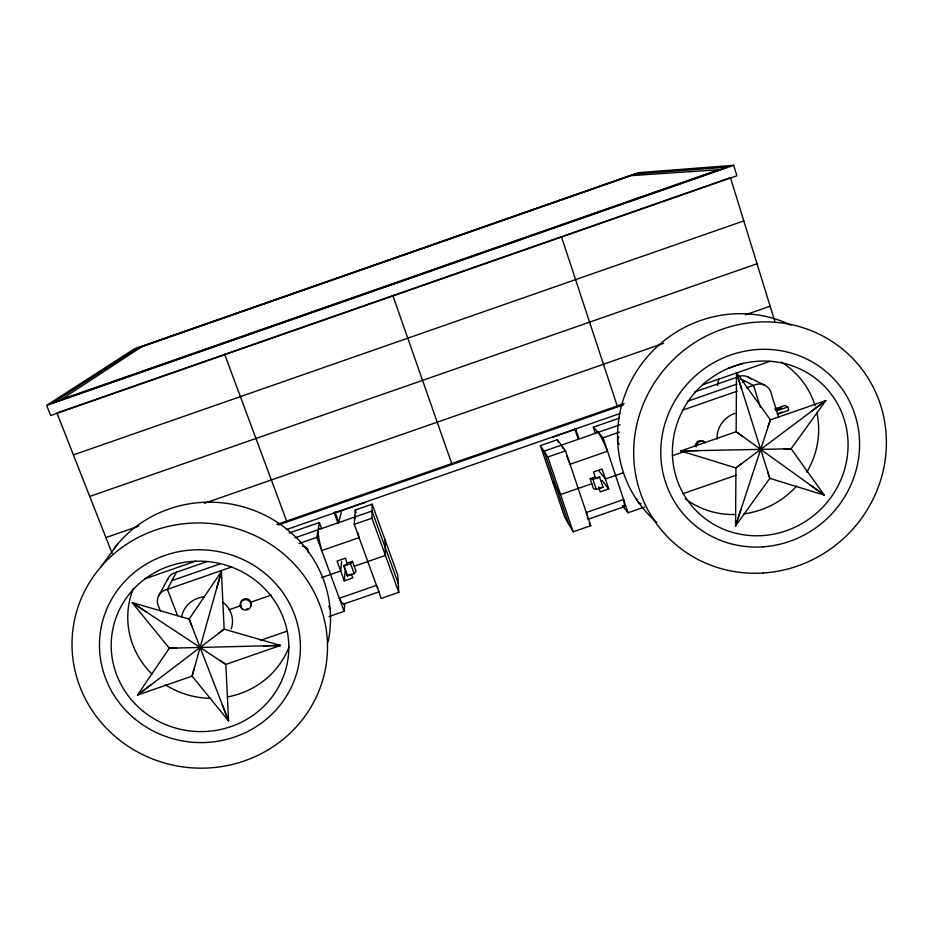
<?xml version="1.0" encoding="UTF-8"?>
<svg xmlns="http://www.w3.org/2000/svg" width="933" height="933" viewBox="0 0 933 933"><rect width="100%" height="100%" fill="white"/><g stroke="black" fill="none" stroke-linecap="round" stroke-linejoin="round"><path stroke-width="1.4" d="M398.776 592.35L371.94 518.188L372.139 504.147L355.205 510.048L354.248 524.346L381.224 598.438L398.776 592.35L397.831 575.253L372.139 504.147M347.356 563.089L352.441 561.316L356.044 571.194L354.167 573.632L347.449 575.964L343.845 565.596L347.251 564.418L345.537 558.144L337.058 561.095L344.312 580.827L352.779 577.889L351.426 574.192M329.022 616.573L344.125 611.325L344.732 603.488M344.312 580.827L345.128 571.113M347.449 575.964L343.845 565.596M341.595 561.491L340.697 570.973L321.419 577.667M344.125 611.325L316.835 537.361L319.401 522.503L289.148 533.023M216.689 588.373L221.378 571.591L189.131 619.069L228.562 720.882L225.844 664.413L220.025 660.494M194.029 669.229L192.081 676.133L228.562 720.882L222.381 704.8M250.697 603.115L251 602.135L271.41 595.044M740.895 509.465L735.566 525.897L769.807 478.337L736.51 372.594L770.378 419.838L735.566 525.897L735.927 467.923L741.49 463.666M240.527 606.648L240.842 605.669L228.795 609.855M768.116 426.509L770.378 419.838L825.798 400.584L791.102 448.761L680.798 450.966L736.149 431.734L824.34 495.12L791.102 448.761L784.128 448.855M206.636 561.736L176.372 572.256L167.369 589.341A12.817 12.316 11.3 0 0 158.913 607.208L160.464 611.162M158.47 596.175L167.858 578.81M100.636 567.171L117.978 543.624M343.81 566.051L350.528 563.719L352.441 561.316M151.193 684.624L137.501 695.085L169.328 648.213L176.36 647.969M218.462 633.449L224.153 629.18L280.506 645.449L225.844 664.413L132.171 602.613L189.131 619.069L191.778 625.751M811.78 410.998L825.798 400.584L735.927 467.923L680.798 450.966L698.176 450.581M46.65 405.4L134.352 348.895L638.359 172.663L733.665 165.304L736.895 175.789L50.65 415.558L46.65 405.4L733.665 165.304M58.301 412.491L561.433 236.702L617.226 405.983M562.809 236.224L730.446 177.655L774.752 321.127M73.415 454.907L743.799 220.911M89.743 496.438L757.036 263.759M105.919 537.583L138.725 526.154M204.362 503.295L663.585 343.321M745.549 314.771L770.145 306.199M277.019 524.381L624.084 403.604M278.232 525.011L623.302 404.922M727.787 368.57L742.913 363.299M144.72 578.88L195.627 561.165M286.443 529.559L620.27 413.412M702.572 384.769L769.783 361.386M334.76 513.01L364.861 502.537M552.476 437.262L575.824 429.133M540.394 445.612L557.374 439.711L565.538 450.861L590.764 525.699L573.165 531.798L564.745 517.279L540.394 445.612L547.799 457.03L573.165 531.798M595.441 433.635L593.306 427.209L619.349 418.147M694.723 391.918L737.222 377.142M171.964 580.618L219.78 563.987M294.921 537.84L372.045 511.016L398.286 583.615M620.083 424.737L544.009 451.199L568.862 524.381M687.458 401.295L736.942 384.081M742.446 382.168L745.187 381.212M231.816 566.926L167.369 589.341L177.597 615.687M299.003 543.554L316.835 537.361M354.248 524.346L371.94 518.188M547.799 457.03L565.538 450.861M593.306 427.209L603.091 437.799L619.512 432.084M682.42 410.205L737.117 391.184M746.692 387.848L753.526 385.469A12.899 12.409 -45.1 0 1 771.439 394.239L778.623 417.284M774.682 409.039L784.91 405.482L787.79 406.986L788.817 410.287L777.236 414.31M776.209 411.01L787.79 406.986M590.134 478.711L595.231 476.938L596.024 477.964L599.709 477.125L592.956 479.469L590.134 478.711L593.481 488.694L596.315 489.498L603.056 487.154L599.441 476.775M354.248 566.261L385.422 555.427L385.037 539.845M591.802 483.714L560.535 494.572L552.616 481.591M623.454 472.704L605.4 478.979L599.138 471.142M672.308 455.736L684.624 451.455M347.484 575.509L350.878 574.32M599.371 487.982L603.056 487.154M595.231 476.938L593.563 471.935L602.065 468.984L608.736 488.962L600.246 491.913L598.578 486.933M344.02 604.001L379.264 591.755M588.63 519.063L624.002 506.771M260.4 640.4L286.478 631.338M586.974 515.378A46.032 2.822 70.6 0 0 586.321 512.485L623.617 499.528A46.044 4.012 70.5 0 1 622.509 505.756L628.014 512.765L644.435 507.062M682.758 493.755L736.137 475.224M263.304 645.811L280.506 645.449L169.328 648.213L132.171 602.613L146.749 612.165M748.056 376.967L764.85 385.282M740.639 378.88L753.526 385.469L760.325 407.138M741.922 435.886L736.149 431.734L736.51 372.594L741.63 389.014M810.136 484.915L824.34 495.12L769.807 478.337L767.672 471.713M602.077 480.472L608.736 488.962M589.201 523.261L590.764 525.699M56.925 412.969L112.112 553.362M224.678 354.365L286.629 521.034M319.401 522.503L321.745 528.848M334.9 511.751L338.877 522.62M334.119 512.579L338.119 523.518M350.528 563.719L354.167 573.632M355.205 510.048L356.138 512.59M392.851 295.598L451.724 463.584M557.374 439.711L558.237 442.277M592.956 479.469L596.315 489.498M575.673 429.005L578.892 438.638M574.623 428.34L578.308 439.338M603.091 437.799L628.014 512.765M319.168 528.556A45.915 5.085 71.3 0 0 321.722 550.598L359.077 537.606A45.927 3.895 71.2 0 1 357.724 532.661M354.785 518.748A45.927 3.895 71.2 0 1 354.972 516.089M377.865 587.988A45.962 3.907 71.1 0 1 376.466 585.364L339.297 598.275A45.95 5.097 71.2 0 0 344.557 603.476M167.217 580.513A12.269 11.802 11.6 0 1 176.372 572.256M241.507 606.882A5.411 5.213 6.2 0 1 242.079 600.199A5.411 5.213 6.2 0 1 249.006 599.639A5.411 5.213 6.2 0 1 250.825 606.123M247.781 608.806A5.411 5.213 6.2 0 1 246.405 609.097M302.444 546.295A5.423 5.271 3.7 0 1 308.228 552.488M328.661 606.065A5.376 5.201 -0.2 0 1 329.594 608.596M289.218 646.452A83.305 80.086 8 0 1 227.5 696.928M210.357 698.327A83.305 80.086 8 0 1 165.386 684.764M151.986 674.092A83.305 80.086 8 0 1 133.407 588.373M223.197 602.403A25.669 24.456 1.7 0 1 231.162 629.052M181.515 617.18A25.669 24.456 1.7 0 1 204.374 596.852M114.304 548.161A119.844 115.214 8 0 1 259.479 512.66A119.844 115.214 8 0 1 328.066 642.009M596.817 431.979A46.009 4 70.4 0 1 607.558 451.21L570.051 464.249A45.997 2.811 70.5 0 0 566.798 456.272M560.745 444.516A45.997 2.811 70.5 0 1 563.404 448.773M587.358 517.535A46.032 2.822 70.6 0 1 587.452 518.923M641.099 503.797A5.4 5.225 -32.8 0 1 636.877 499.027M619.349 444.306A5.435 5.283 -36.6 0 1 618.439 443.28M617.833 442.032A5.435 5.283 -36.6 0 1 618.952 436.784M695.33 446.289A5.435 5.248 -39.7 0 1 705.196 442.86M738.959 376.407A12.327 11.884 -45.5 0 1 751.053 379.078M696.1 446.895A5.446 5.26 -39.7 0 1 705.091 442.429M775.533 409.272A3.604 0.77 -16.5 0 1 780.431 407.873A3.604 0.77 -16.5 0 1 780.489 408.992A3.604 0.77 -16.5 0 1 775.58 410.392M782.064 411.966A3.604 0.781 -16.5 0 1 781.516 412.281M779.976 412.934A3.604 0.781 -16.5 0 1 778.18 413.447M656.645 522.247A120.485 116.054 -41.9 0 1 638.72 368.069A120.485 116.054 -41.9 0 1 790.764 325.046M781.166 362.074A83.748 80.67 -41.8 0 1 815.127 405.832M816.9 412.678A83.748 80.67 -41.8 0 1 806.87 472.121M796.56 486.116A83.748 80.67 -41.8 0 1 743.986 513.826M735.484 514.503A83.748 80.67 -41.8 0 1 685.195 498.723M717.08 439.163A25.751 25.016 -36.4 0 1 734.807 413.389M718.783 378.716A86.186 84.063 -45.1 0 1 717.337 385.492M341.361 511.541A85.883 83.702 11.3 0 1 338.877 521.407M200 647.759L192.081 676.133L137.501 695.085L224.153 629.18L221.378 571.591L200 647.759M141.676 346.773L61.275 399.476L718.678 169.724L631.081 175.649L141.676 346.773M137.478 347.986L52.948 402.846L727.215 167.205L635.245 173.935L137.478 347.986M242.137 608.876A5.423 5.225 6.2 0 0 250.942 605.82A5.423 5.225 6.2 0 0 243.735 599.954A5.423 5.225 6.2 0 0 242.137 608.876M135.238 719.25A100.554 96.356 7.6 0 0 298.863 664.098A100.554 96.356 7.6 0 0 165.712 555.147A100.554 96.356 7.6 0 0 135.238 719.25M117.255 738.271A127.833 122.503 7.6 0 0 325.465 668.681A127.833 122.503 7.6 0 0 156.534 529.734A127.833 122.503 7.6 0 0 117.255 738.271M142.901 711.028A88.857 85.148 7.6 0 0 287.446 662.138A88.857 85.148 7.6 0 0 169.666 565.969A88.857 85.148 7.6 0 0 142.901 711.028M762.961 546.831A101.126 97.102 -41.3 0 0 844.832 393.026A101.126 97.102 -41.3 0 0 672.74 404.7A101.126 97.102 -41.3 0 0 762.961 546.831M763.217 573.002A128.567 123.459 -41.3 0 0 867.83 377.713A128.567 123.459 -41.3 0 0 649.03 391.965A128.567 123.459 -41.3 0 0 763.217 573.002M762.797 535.577A89.37 85.813 -41.3 0 0 834.988 399.569A89.37 85.813 -41.3 0 0 682.921 410.065A89.37 85.813 -41.3 0 0 762.797 535.577"/></g></svg>
